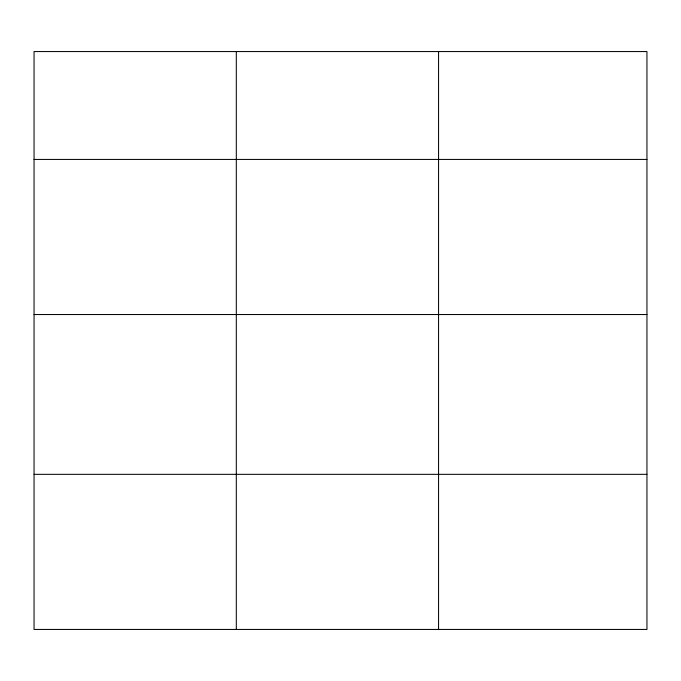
<?xml version="1.0" encoding="UTF-8"?>
<svg xmlns="http://www.w3.org/2000/svg" width="681" height="681" viewBox="0 0 681 681"><rect width="100%" height="100%" fill="white"/><g stroke="black" fill="none" stroke-linecap="round" stroke-linejoin="round"><path stroke-width="1.02" d="M646.95 314.537L646.95 51.56L34.05 51.56L34.05 629.44L646.95 629.44L646.95 314.537L34.05 314.537M34.05 159.431L646.95 159.431M34.05 474.334L646.95 474.334M438.564 51.56L438.564 629.44M236.307 51.56L236.307 629.44"/></g></svg>
